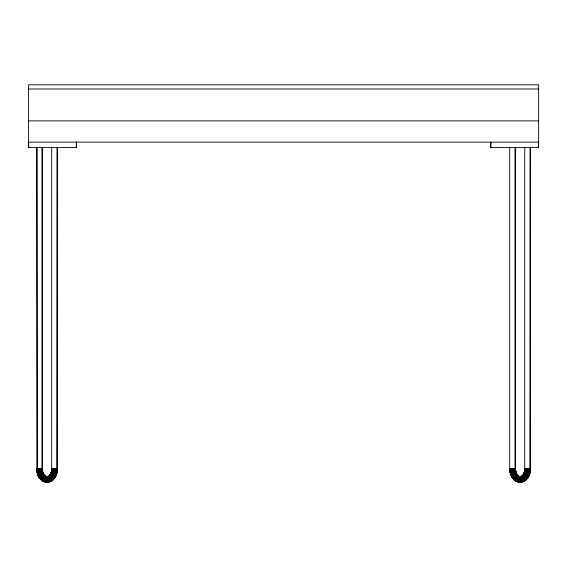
<?xml version="1.0" encoding="UTF-8"?>
<svg xmlns="http://www.w3.org/2000/svg" width="567" height="567" viewBox="0 0 567 567"><rect width="100%" height="100%" fill="white"/><g stroke="black" fill="none" stroke-linecap="round" stroke-linejoin="round"><path stroke-width="0.85" d="M40.002 468.59L40.03 468.888A8.328 5.876 90 0 0 45.906 477.216A8.328 5.876 90 0 0 51.781 468.888L51.689 468.888A8.746 6.173 -90 0 1 45.516 477.641A8.746 6.173 -90 0 1 39.343 468.888L39.321 468.647M51.71 468.647L52.036 468.888A9.937 7.01 -90 0 1 45.027 478.832A9.937 7.01 -90 0 1 38.017 468.888L36.713 469.136L37.082 469.221M53.007 468.888L52.738 471.822A11.312 7.981 -90 0 1 45.027 480.206A11.312 7.981 -90 0 1 37.316 471.822L37.082 147.455M53.652 468.888L53.362 471.985A11.957 8.434 -90 0 1 45.218 480.844A11.957 8.434 -90 0 1 37.068 471.985M54.34 468.888L54.035 472.127A12.502 8.824 90 0 1 45.516 481.397A12.502 8.824 90 0 1 36.99 472.127L36.692 147.455M55.027 468.888L54.715 472.233A12.928 9.122 90 0 1 45.906 481.815A12.928 9.122 90 0 1 37.096 472.233L36.777 468.888M55.665 468.888L55.346 472.304A13.19 9.306 -90 0 1 47.571 481.971A13.19 9.306 -90 0 1 38.301 475.486M55.935 473.594A10.624 7.555 90 0 0 56.31 472.304L56.643 468.888M56.913 468.888L56.594 472.233A12.928 9.122 90 0 1 47.784 481.815M529.918 469.185L526.722 468.59L524.723 468.888A8.746 6.187 -90 0 1 520.137 477.343M524.844 468.59L524.815 468.888A8.328 5.89 90 0 1 520.449 476.932M525.113 468.562L525.077 468.888A8.058 5.698 -90 0 1 519.379 476.953M525.531 468.548L525.503 468.888A7.966 5.635 -90 0 1 517.047 475.791M526.084 468.562L526.048 468.888A8.058 5.698 -90 0 1 522.533 476.337A8.058 5.698 -90 0 1 516.324 474.593M526.722 468.59L526.693 468.888A8.328 5.89 -90 0 1 521.576 477.145A8.328 5.89 -90 0 1 515.12 471.042M527.402 468.647L527.381 468.888A8.746 6.187 90 0 1 521.193 477.641A8.746 6.187 90 0 1 515.006 468.888L514.985 468.647M528.083 468.718L528.068 468.888A9.299 6.577 90 0 1 521.491 478.187A9.299 6.577 90 0 1 514.921 468.888L514.772 468.548L515.594 468.888A8.746 6.152 90 0 0 518.67 476.464M528.713 468.803L528.706 468.888A9.937 7.031 90 0 1 521.683 478.832A9.937 7.031 90 0 1 514.652 468.888L514.623 468.562M529.677 468.888L529.436 472.325A13.282 9.341 -90 0 1 517.997 481.723M529.947 468.888L529.635 472.233A12.928 9.143 -90 0 1 520.804 481.815A12.928 9.143 -90 0 1 511.973 472.233L511.668 468.888M530.542 147.455L530.542 468.888L530.138 472.233A12.928 9.093 -90 0 1 521.356 481.815M56.976 470.766L57.147 468.888L56.863 471.822A11.312 8.044 -90 0 1 54.779 476.89M57.501 147.455L57.501 468.888L57.097 472.233A12.928 9.185 -90 0 1 48.223 481.815M510.059 468.98L509.719 469.136L514.645 468.803M57.118 469.221L57.48 469.136L56.168 468.803M529.72 469.235L530.443 469.065M28.598 89.012L538.65 89.012M28.598 120.891L538.65 120.891M538.65 142.14L28.35 142.14L28.35 147.455L76.531 147.455L76.531 142.14M36.692 468.888L42.39 468.888A8.746 6.216 -90 0 0 47.004 477.343M57.501 468.888L51.689 468.888L51.689 147.455M509.698 147.455L509.698 468.888L515.594 468.888L515.594 147.455M530.542 468.888L524.723 468.888L524.723 147.455M52.051 468.803L56.976 469.136L56.225 468.888L55.899 472.325A13.282 9.37 90 0 1 40.222 478.286M515.474 468.59L515.509 468.888A9.299 6.542 90 0 0 518.295 476.507M515.197 468.562L515.247 468.888A9.937 6.988 90 0 0 515.353 470.617M513.681 468.888L513.95 471.822A11.312 8.002 90 0 0 521.683 480.206A11.312 8.002 90 0 0 529.408 471.822M513.043 468.888L513.326 471.985A11.957 8.455 90 0 0 521.491 480.844A11.957 8.455 90 0 0 529.656 471.985M512.355 468.888L512.653 472.127A12.502 8.845 -90 0 0 521.193 481.397A12.502 8.845 -90 0 0 529.734 472.127M511.023 468.888L511.342 472.304A13.19 9.327 90 0 0 520.045 482.078A13.19 9.327 90 0 0 529.188 473.126M510.47 468.888L510.796 472.325A13.282 9.391 -90 0 0 524.56 480.391M510.052 468.888L510.371 472.304A13.19 9.327 -90 0 0 521.796 481.631M509.783 468.888L510.094 472.233A12.928 9.143 -90 0 0 518.925 481.815M509.698 468.888L509.995 472.127A12.502 8.845 90 0 0 516.246 480.972M41.979 468.647L42.008 468.888A9.937 7.066 90 0 0 43.687 475.281M41.887 468.59L41.915 468.888A9.299 6.563 90 0 0 44.715 476.507M41.618 468.562L41.646 468.888A9.937 7.01 -90 0 0 41.887 471.461M41.193 468.548L41.221 468.888A7.966 5.62 -90 0 0 49.655 475.791M40.64 468.562L40.668 468.888A8.058 5.684 -90 0 0 44.885 476.677A8.058 5.684 -90 0 0 51.285 472.921M38.641 468.718L38.655 468.888A9.299 6.563 -90 0 0 45.218 478.187A9.299 6.563 -90 0 0 51.774 468.888M538.402 142.14L538.402 147.455M530.039 147.455L529.861 472.304A13.19 9.278 90 0 1 518.5 481.631M515.006 147.455L515.006 468.888M490.831 142.14L490.831 147.455M490.717 142.14L490.717 147.455L538.65 147.455L538.65 84.823L28.598 84.823L28.598 147.455M76.481 142.14L76.417 147.455M76.304 142.14L76.304 147.455M56.998 147.455L56.7 472.127A12.502 8.824 90 0 1 52.589 479.717M42.39 147.455L42.39 468.888L41.604 468.888A8.058 5.684 90 0 0 48.805 476.677M42.008 147.455L42.008 468.888A8.746 6.173 -90 0 0 45.091 476.464M28.662 142.14L28.768 147.455M41.866 471.638A10.624 7.555 90 0 1 41.618 469.582M56.714 468.888A10.624 7.555 90 0 1 56.452 471.638M56.828 472.304A13.19 9.377 90 0 1 45.346 481.631M57.196 472.127A12.502 8.888 90 0 1 49.386 481.348M57.118 471.985A11.957 8.498 -90 0 1 51.108 480.44M51.356 473.268A8.746 6.216 -90 0 1 50.364 475.075M55.141 476.266A13.282 9.441 90 0 1 42.568 480.391M49.315 476.103A8.328 5.918 90 0 1 47.89 476.932M48.755 476.592A7.966 5.663 -90 0 1 44.46 475.791M48.287 476.677A8.058 5.727 -90 0 1 45.325 476.677M49.23 481.631A13.19 9.377 -90 0 1 40.172 478.222M47.77 476.953A8.058 5.727 -90 0 1 42.808 472.921M42.582 472.297A8.058 5.727 -90 0 1 42.242 470.979M46.352 481.815A12.928 9.185 90 0 1 39.86 478.031M39.449 477.414A12.928 9.185 90 0 1 38.4 475.352M46.692 476.932A8.328 5.918 -90 0 1 42.305 468.888M41.526 479.717A12.502 8.888 90 0 1 39.683 477.733M39.286 477.138A12.502 8.888 90 0 1 38.273 475.146M45.119 476.507A9.299 6.606 90 0 1 42.298 468.888M530.166 471.985A11.957 8.406 90 0 1 528.366 476.776M527.99 477.343A11.957 8.406 90 0 1 526.254 479.243M530.244 472.127A12.502 8.796 -90 0 1 526.148 479.717M525.467 480.221A12.502 8.796 -90 0 1 524.021 480.972M524.121 473.906A8.746 6.152 -90 0 1 523.426 475.075M522.76 475.869A8.058 5.67 -90 0 1 517.09 475.869M522.398 476.103A8.328 5.854 90 0 1 520.981 476.932M522.327 481.631A13.19 9.278 -90 0 1 515.283 480.313M520.414 476.861A7.966 5.606 -90 0 1 515.141 471.616M514.893 470.277A7.966 5.606 -90 0 1 514.808 468.888M520.903 476.953A8.058 5.67 -90 0 1 515.233 468.888M519.84 476.932A8.328 5.854 -90 0 1 515.502 468.888M517.118 481.376A12.928 9.093 -90 0 1 515.623 480.603M46.267 476.932A8.328 5.876 -90 0 1 41.915 468.888M52.462 468.888A10.624 7.499 90 0 1 44.963 479.519A10.624 7.499 90 0 1 37.465 468.888M51.852 470.979A8.058 5.684 -90 0 1 51.512 472.297M56.324 472.304A13.19 9.306 90 0 1 44.921 481.631M51.909 480.221A12.502 8.824 90 0 1 50.463 480.972M56.622 471.985A11.957 8.434 -90 0 1 54.815 476.776M53.9 478.045A11.957 8.434 -90 0 1 52.696 479.243M56.225 472.524A11.312 7.981 -90 0 1 55.821 473.899M529.259 468.888A10.624 7.513 90 0 1 521.746 479.519A10.624 7.513 90 0 1 514.234 468.888M515.006 470.341A8.328 5.89 -90 0 1 514.921 468.888M515.417 472.921A8.058 5.698 -90 0 1 514.999 471.645M514.737 470.291A8.058 5.698 -90 0 1 514.652 468.888M514.014 479.243A11.957 8.455 90 0 1 512.802 478.045M512.263 477.343A11.957 8.455 90 0 1 510.073 471.985M515.878 474.529A7.966 5.635 -90 0 1 514.985 472.878M524.787 469.696A9.299 6.577 -90 0 1 523.277 474.87"/></g></svg>
